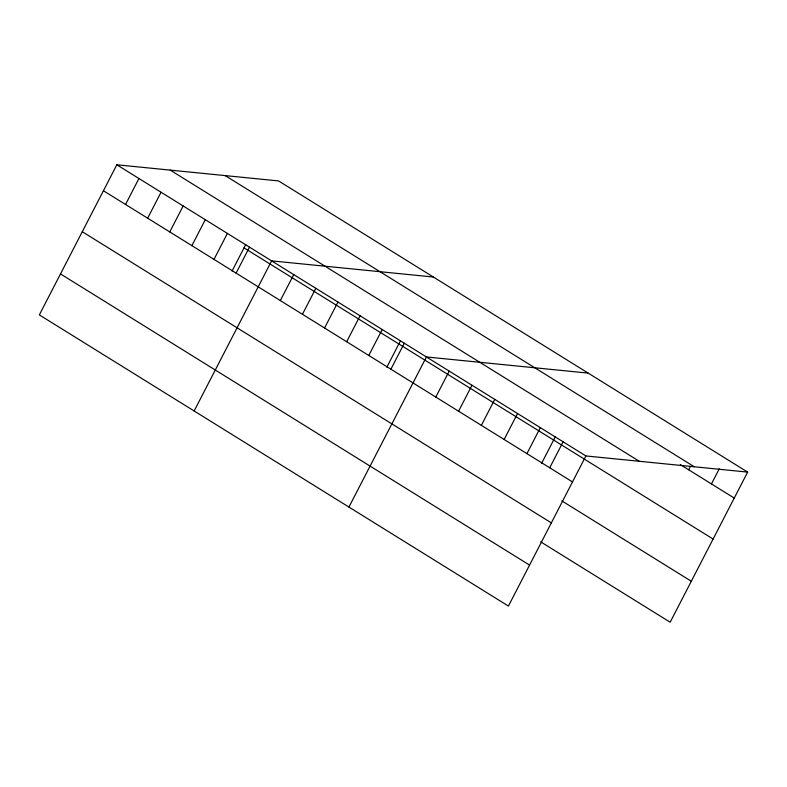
<?xml version="1.0" encoding="UTF-8"?>
<svg xmlns="http://www.w3.org/2000/svg" width="787" height="787" viewBox="0 0 787 787"><rect width="100%" height="100%" fill="white"/><g stroke="black" fill="none" stroke-linecap="round" stroke-linejoin="round"><path stroke-width="1.18" d="M747.65 472.102L278.578 180.931L116.83 164.788L39.35 314.898L508.422 606.069L585.902 455.948L747.65 472.102L670.17 622.212L540.718 541.859M125.536 204.472L138.945 178.511M147.651 218.206L161.06 192.235M169.766 231.929L183.174 205.958M191.88 245.652L205.279 219.691M213.995 259.385L227.394 233.414M232.047 271.082L245.701 244.639M236.11 273.109L249.509 247.138M194.143 410.981L271.623 260.871L433.371 277.024M280.329 300.565L293.738 274.594M302.444 314.288L315.853 288.317M324.559 328.012L337.967 302.051M346.673 341.745L360.072 315.774M368.788 355.468L382.187 329.497M386.84 367.175L400.494 340.722M390.903 369.192L404.302 343.23M348.936 507.064L426.416 356.954L588.164 373.107M435.801 397.061L449.2 371.1M458.585 411.207L471.984 385.237M481.369 425.344L494.767 399.383M504.142 439.49L517.551 413.519M526.926 453.637L540.335 427.666M541.633 463.258L555.288 436.805M549.71 467.773L563.118 441.812M688.684 469.78L690.356 466.534M711.468 483.926L719.279 468.777M225.2 175.609L694.272 466.77M680.391 464.645L734.251 498.073M170.208 170.11L639.28 461.28M116.83 164.788L585.902 455.948M244.029 247.875L713.101 539.036M103.431 190.749L572.493 481.919M561.869 500.896L691.311 581.249M82.281 231.722L551.353 522.883M60.491 273.925L529.562 565.096"/></g></svg>
